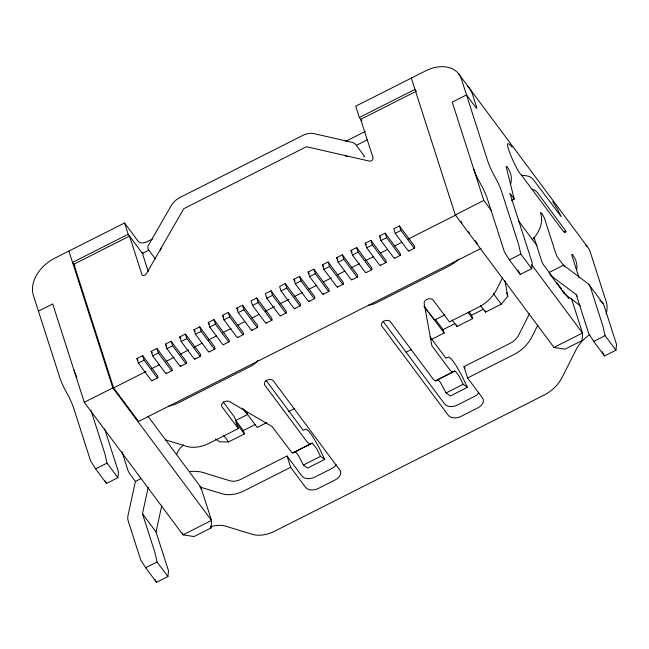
<?xml version="1.0" encoding="UTF-8"?>
<svg xmlns="http://www.w3.org/2000/svg" width="649" height="649" viewBox="0 0 649 649"><rect width="100%" height="100%" fill="white"/><g stroke="black" fill="none" stroke-linecap="round" stroke-linejoin="round"><path stroke-width="0.97" d="M38.437 311.139L52.707 303.935L84.289 402.299L182.994 534.849L194.035 536.553L211.152 527.905L211.525 520.433L200.882 487.277L147.931 416.171M152.823 238.767L146.536 241.947A6.482 4.413 -17.8 0 1 138.115 241.185L124.551 222.964L54.63 258.286A32.418 23.129 -36.7 0 0 33.359 295.311L59.724 377.442A17.182 2.856 63.2 0 0 66.652 392.653A17.182 2.856 63.2 0 1 73.58 407.856L90.641 461.001L95.606 468.886L106.46 483.464L117.875 477.696L118.483 472.01L104.676 429.013M122.036 451.923L127.829 469.973A3.245 0.535 63.2 0 0 129.914 474.054L135.406 481.436L127.942 515.785A16.209 11.568 -36.7 0 0 128.194 520.944L140.679 559.844L145.644 567.729L156.498 582.299L167.913 576.539L168.521 570.852L156.028 531.961L142.464 513.74L148.223 487.245M473.51 168.416A17.182 2.856 63.2 0 0 480.438 183.618A17.182 2.856 63.2 0 1 487.367 198.829L504.427 251.966L509.392 259.851L520.247 274.43L531.661 268.662L532.269 262.983L509.871 193.232L514.203 199.04L511.526 200.395M615.942 350.209L605.087 335.63L602.986 326.301L590.493 287.41A16.209 11.568 -36.7 0 0 587.824 283.467L563.462 265.198L549.2 272.41A16.209 11.568 -36.7 0 0 551.861 276.352L576.223 294.614L588.716 333.513L593.673 341.398L604.527 355.968L615.942 350.209L616.55 344.522L604.065 305.63A16.209 11.568 -36.7 0 0 601.396 301.688L599.822 300.511M156.028 531.961L161.796 505.466M502.545 277.796L496.047 290.655A30.982 22.107 -36.7 0 1 489.63 299.14L487.626 301.031A30.982 22.107 -36.7 0 1 478.516 307.228L449.433 321.92L433.151 300.057A4.859 3.31 -17.8 0 0 427.407 299.221A4.859 3.31 -17.8 0 0 424.211 303.602L431.885 345.828L450.365 370.579L452.564 372.266L454.625 371.05L455.63 371.439L459.216 376.355L463.199 384.305L467.361 387.356L450.244 396.004L446.074 392.961L440.111 381.945L437.921 379.706L435.447 380.914L433.24 379.235L390.341 321.677A4.859 3.31 -17.8 0 0 384.03 321.109A4.859 3.31 -17.8 0 0 381.782 326.001L448.264 415.287A9.727 6.62 -17.8 0 0 460.895 416.423L478.021 407.775A9.727 6.62 -17.8 0 0 482.507 397.983L467.588 377.945L463.954 366.636L510.155 343.297A14.773 10.538 -36.7 0 0 518.794 334.868L529.462 313.775M537.826 325.165L531.32 338.032A30.982 22.107 -36.7 0 1 513.789 354.605L467.588 377.945M480.682 305.647L485.501 312.12L501.279 304.154L507.778 296.269L504.898 280.628M589.754 334.462L585.893 337.634A29.181 20.817 -36.7 0 0 582.964 340.287L582.056 341.22A29.181 20.817 -36.7 0 0 578.811 345.203L578.097 346.242A29.181 20.817 -36.7 0 0 576.247 349.438L561.515 378.578A30.982 22.107 -36.7 0 1 555.098 387.064L553.094 388.954A30.982 22.107 -36.7 0 1 543.984 395.144L274.649 531.207A30.982 22.107 -36.7 0 1 264.654 534.662L262.164 535.036A30.982 22.107 -36.7 0 1 252.85 534.5L226.128 526.307A29.181 20.817 -36.7 0 0 223.029 525.609L221.942 525.479A29.181 20.817 -36.7 0 0 217.399 525.439L216.222 525.552A29.181 20.817 -36.7 0 0 212.653 526.185L210.844 526.607M165.422 439.852L187.383 446.585A30.982 22.107 -36.7 0 0 196.696 447.12L199.186 446.747A30.982 22.107 -36.7 0 0 209.181 443.291L238.256 428.6L221.974 406.736A4.859 3.31 -17.8 0 1 223.678 402.145A4.859 3.31 -17.8 0 1 229.868 401.772L272.085 426.555L291.847 452.613L292.756 452.994L312.356 443.129L316.534 448.435L320.509 456.385L324.678 459.435L307.553 468.083L303.391 465.041L298.386 455.428L295.822 452.166L294.824 451.777M292.756 452.994L311.942 443.129M148.288 271.663L142.423 253.402L128.178 234.273L72.534 262.383L75.049 265.766M531.661 268.662L520.806 254.092L518.697 244.762L501.636 191.617A17.182 2.856 63.2 0 0 494.708 176.414A17.182 2.856 63.2 0 1 487.78 161.203L461.415 79.073A32.418 23.129 -36.7 0 0 425.614 70.879L355.701 106.193L359.327 117.501L414.979 89.392L415.879 90.609M416.334 91.209L360.69 119.327L373.029 157.764A2.71 1.939 -36.7 0 1 372.104 160.214A2.71 1.939 -36.7 0 1 369.419 161.13L306.466 146.715L183.756 208.702L146.341 273.821A2.71 1.939 -36.7 0 1 143.9 275.492A2.71 1.939 -36.7 0 1 141.88 274.535L129.532 236.09L73.889 264.208L113.599 387.899L138.578 421.436L481.023 248.445M345.609 141.385L365.371 131.398M142.423 253.402L148.751 250.206M356.406 145.303L367.253 139.827M152.199 380.063A6.482 1.079 63.2 0 1 150.584 379.487L138.375 363.091L136.923 358.564L142.634 355.684L157.553 375.722A6.482 1.079 63.2 0 1 156.295 376.607L144.086 360.203L142.634 355.684M166.469 372.851A6.482 1.079 63.2 0 1 164.854 372.283L152.645 355.879L151.193 351.36L156.896 348.472L171.823 368.518A6.482 1.079 63.2 0 1 170.565 369.395L158.348 352.999L156.896 348.472M180.73 365.647A6.482 1.079 63.2 0 1 179.124 365.071L166.915 348.675L165.463 344.148L171.166 341.269L186.093 361.306A6.482 1.079 63.2 0 1 184.827 362.191L172.618 345.787L171.166 341.269M195 358.435A6.482 1.079 63.2 0 1 193.394 357.867L181.185 341.463L179.732 336.945L185.436 334.057L200.363 354.103A6.482 1.079 63.2 0 1 199.097 354.979L186.888 338.583L185.436 334.057M209.286 351.547A6.482 1.079 63.2 0 1 207.664 350.655L195.446 334.259L193.994 329.733L199.705 326.853L214.632 346.891A6.482 1.079 63.2 0 1 213.367 347.775L201.158 331.371L199.705 326.853M223.556 344.343A6.482 1.079 63.2 0 1 221.926 343.451L209.716 327.047L208.264 322.529L213.975 319.641L228.894 339.687A6.482 1.079 63.2 0 1 227.637 340.563L215.427 324.167L213.975 319.641M237.818 337.131A6.482 1.079 63.2 0 1 236.195 336.239L223.986 319.843L222.534 315.317L228.245 312.437L243.164 332.475A6.482 1.079 63.2 0 1 241.907 333.359L229.697 316.955L228.245 312.437M252.088 329.927A6.482 1.079 63.2 0 1 250.465 329.035L238.256 312.631L236.804 308.113L242.507 305.225L257.434 325.271A6.482 1.079 63.2 0 1 256.177 326.147L243.959 309.751L242.507 305.225M256.777 298.021L258.229 302.539L270.438 318.943A6.482 1.079 63.2 0 0 271.704 318.059L256.777 298.021L251.074 300.901L252.526 305.428L264.735 321.823A6.482 1.079 63.2 0 0 266.317 322.942M271.047 290.809L272.499 295.336L284.708 311.731A6.482 1.079 63.2 0 0 285.974 310.855L271.047 290.809L265.344 293.697L266.796 298.216L279.005 314.619A6.482 1.079 63.2 0 0 280.587 315.738M285.317 283.605L286.769 288.124L298.978 304.527A6.482 1.079 63.2 0 0 300.244 303.643L285.317 283.605L279.605 286.485L281.058 291.012L293.275 307.407A6.482 1.079 63.2 0 0 294.881 307.983M309.151 300.771A6.482 1.079 63.2 0 1 307.537 300.203L295.327 283.8L293.875 279.281L299.587 276.393L314.505 296.439A6.482 1.079 63.2 0 1 313.248 297.315L301.039 280.92L299.587 276.393M323.421 293.567A6.482 1.079 63.2 0 1 321.807 292.991L309.597 276.596L308.145 272.069L313.856 269.189L328.775 289.227A6.482 1.079 63.2 0 1 327.518 290.111L315.309 273.708L313.856 269.189M337.699 286.68A6.482 1.079 63.2 0 1 336.077 285.787L323.867 269.384L322.415 264.865L328.118 261.977L343.045 282.023A6.482 1.079 63.2 0 1 341.788 282.899L329.57 266.504L328.118 261.977M351.969 279.468A6.482 1.079 63.2 0 1 350.346 278.575L338.137 262.18L336.685 257.653L342.388 254.773L357.315 274.811A6.482 1.079 63.2 0 1 356.05 275.695L343.84 259.292L342.388 254.773M366.239 272.264A6.482 1.079 63.2 0 1 364.616 271.371L352.407 254.968L350.955 250.449L356.658 247.561L371.585 267.607A6.482 1.079 63.2 0 1 370.319 268.483L358.11 252.088L356.658 247.561M380.509 265.052A6.482 1.079 63.2 0 1 378.886 264.159L366.669 247.764L365.217 243.237L370.928 240.357L385.855 260.395A6.482 1.079 63.2 0 1 384.589 261.279L372.38 244.876L370.928 240.357M394.738 258.075A6.482 1.079 63.2 0 1 393.148 256.955L380.939 240.552L379.487 236.033L385.198 233.145L400.117 253.191A6.482 1.079 63.2 0 1 398.859 254.067L386.65 237.672L385.198 233.145M399.468 225.941L400.92 230.46L413.129 246.863A6.482 1.079 63.2 0 0 414.387 245.979L399.468 225.941L393.756 228.821L395.209 233.348L407.418 249.743A6.482 1.079 63.2 0 0 409.008 250.863M138.375 363.091L144.086 360.203M152.645 355.879L158.348 352.999M166.915 348.675L172.618 345.787M181.185 341.463L186.888 338.583M195.446 334.259L201.158 331.371M209.716 327.047L215.427 324.167M223.986 319.843L229.697 316.955M238.256 312.631L243.959 309.751M252.526 305.428L258.229 302.539M266.796 298.216L272.499 295.336M281.058 291.012L286.769 288.124M295.327 283.8L301.039 280.92M309.597 276.596L315.309 273.708M323.867 269.384L329.57 266.504M338.137 262.18L343.84 259.292M352.407 254.968L358.11 252.088M366.669 247.764L372.38 244.876M380.939 240.552L386.65 237.672M395.209 233.348L400.92 230.46M84.289 402.299L112.829 387.883L211.525 520.433L182.994 534.849L182.377 532.926M411.344 78.083L455.274 214.892L483.805 200.476L491.682 211.047M113.599 387.899L146.13 371.463M151.55 368.729L159.686 364.616M166.006 361.428L174.143 357.315M180.463 354.119L188.599 350.014M194.019 347.272L202.147 343.167M208.475 339.971L216.604 335.866M222.932 332.669L231.06 328.564M237.388 325.368L244.616 321.717M251.844 318.067L259.073 314.408M265.4 311.22L274.438 306.653M279.857 303.91L288.894 299.351M294.313 296.609L302.442 292.504M308.77 289.308L316.899 285.203M323.226 282.007L331.355 277.894M336.782 275.16L344.911 271.047M351.239 267.85L359.368 263.745M365.695 260.549L373.824 256.444M380.152 253.248L387.38 249.597M394.608 245.947L401.836 242.296M408.156 239.1L456.044 214.908M152.077 380.736L157.788 377.856M166.347 373.532L172.058 370.644M180.617 366.32L186.328 363.44M194.887 359.116L200.59 356.228M209.156 351.904L214.86 349.024M223.418 344.7L229.129 341.812M237.688 337.488L243.399 334.608M251.958 330.284L257.669 327.396M266.228 323.072L271.939 320.192M280.498 315.868L286.201 312.98M294.768 308.656L300.471 305.776M309.029 301.452L314.741 298.564M323.299 294.24L329.011 291.36M337.569 287.036L343.28 284.148M351.839 279.824L357.55 276.945M366.109 272.621L371.812 269.733M380.379 265.409L386.082 262.529M394.641 258.205L400.352 255.317M408.911 250.993L414.622 248.113M564.078 232.074L565.863 231.174L537.226 192.347L535.149 190.433L532.245 189.143M95.606 468.886L107.02 463.118L104.911 453.789L90.901 410.144M509.392 259.851L520.806 254.092M235.652 420.528L247.634 414.468L247.131 412.886M444.825 314.854L434.554 320.046L423.862 306.45M135.406 481.436L140.76 478.735M235.433 420.017L243.278 430.547L255.26 424.487M435.195 319.105L443.032 329.635L455.022 323.575M469.162 311.974L471.572 315.219L483.562 309.159M215.492 438.927L219.549 441.872L228.594 441.904L244.365 433.938L243.278 430.547M266.796 422.604L257.207 427.448L243.943 409.633M288.359 411.709L294.459 408.627M405.998 352.285L411.231 349.641M431.041 339.63L444.127 333.026L443.032 329.635M452.142 320.062L456.969 326.536L472.659 318.61L471.572 315.219M437.507 379.697L454.625 371.05M336.077 464.789A9.727 6.62 -17.8 0 1 331.704 468.546L314.578 477.193A9.727 6.62 -17.8 0 1 301.947 476.058L287.028 456.012L240.82 479.351A14.773 10.538 -36.7 0 1 229.941 480.787L206.569 473.616A45.462 32.442 -36.7 0 0 189.549 471.563M435.447 380.914L452.564 372.266M309.881 444.346L306.912 441.685L264.784 385.108A4.859 3.31 -17.8 0 1 267.031 380.217A4.859 3.31 -17.8 0 1 273.343 380.785L339.825 470.063A9.727 6.62 -17.8 0 1 335.33 479.854L318.213 488.502A9.727 6.62 -17.8 0 1 305.582 487.367L290.655 467.321L244.454 490.66A30.982 22.107 -36.7 0 1 222.656 493.954L199.746 486.928M303.391 465.041L320.509 456.385M446.074 392.961L463.199 384.305M455.274 214.892L553.97 347.442L582.51 333.026L571.404 298.435M145.644 567.729L157.058 561.961L154.949 552.632L142.464 513.74M593.673 341.398L605.087 335.63M521.325 175.311C525.357 175.611 530.257 175.701 533.007 179.197L561.215 216.701L557.45 209.108L552.721 201.693M553.97 347.442L565.011 349.146L582.137 340.498L582.51 333.026L531.645 264.719M580.36 305.768L565.433 294.573A16.209 11.568 -36.7 0 1 562.764 290.63M247.634 414.468L242.353 408.148M512.02 147.039C499.422 131.95 517.196 172.285 520.733 174.167L561.434 228.829C562.099 229.908 565.904 234.751 565.863 231.174M458.559 73.71L587.459 246.807M588.967 284.595L603.01 303.456M564.646 266.788L557.97 257.815A3.245 0.535 63.2 0 1 555.885 253.735L544.9 219.532A4.859 0.811 63.2 0 0 541.777 213.407A4.859 0.811 63.2 0 0 540.836 214.065A29.254 20.873 -36.7 0 1 532.148 239.814M576.223 294.614L577.407 296.204M518.364 220.652L537.015 245.695M553.913 278.746L543.7 265.027A3.245 0.535 63.2 0 1 541.615 260.939L533.989 237.185M556.866 282.704L561.588 289.048M563.957 292.228L568.118 297.818A3.245 0.535 63.2 0 0 568.832 297.664M550.247 274.584L564.297 293.437M460.806 221.293L461.991 222.891M468.537 231.677L469.722 233.275M475.076 240.463L477.453 243.659M493.435 293.624L501.279 304.154M359.327 117.501L361.858 120.901M467.84 312.128L472.659 318.61M379.487 236.033L380.679 237.631M425.428 307.918L427.845 311.163M429.046 312.777L444.127 333.026M463.954 366.636L465.146 368.234M365.217 243.237L366.417 244.843M430.027 336.896L445.952 358.272L448.605 356.926L450.966 358.702A23.615 3.918 63.2 0 1 456.02 365.452L461.91 375.747L467.361 387.356M350.955 250.449L352.147 252.047M336.685 257.653L337.878 259.259M382.991 321.19L444.638 403.978A9.727 6.62 -17.8 0 0 457.269 405.114L474.387 396.466A9.727 6.62 -17.8 0 0 478.759 392.702M322.415 264.865L323.608 266.463M308.145 272.069L309.338 273.675M293.875 279.281L295.068 280.879M236.804 308.113L237.996 309.711M222.534 315.317L223.727 316.923M265.968 380.265L303.261 430.352L305.922 429.005L308.275 430.782A23.615 3.918 63.2 0 1 313.337 437.531L319.219 447.826L324.678 459.435M208.264 322.529L209.457 324.127M155.362 258.894L148.386 249.516A3.245 1.939 -77.1 0 1 148.532 245.079L171.101 205.806A16.209 11.568 -36.7 0 1 180.13 197.393L302.84 135.406A16.209 11.568 -36.7 0 1 313.986 133.621L351.961 142.318A3.245 1.176 29.9 0 1 355.847 144.719L363.984 155.655A3.245 1.176 29.9 0 1 363.675 156.977M193.994 329.733L195.195 331.339M179.732 336.945L180.925 338.543M223.167 401.901L234.63 417.291L238.256 428.6M235.92 422.596L244.365 433.938M165.463 344.148L166.655 345.755M223.767 435.43L228.594 441.904M151.193 351.36L152.385 352.959M136.923 358.564L138.115 360.171M107.02 463.118L117.875 477.696M157.058 561.961L167.913 576.539M602.28 351.734L604.527 355.968M517.999 270.187L520.247 274.43M105.114 480.917L106.46 483.464M155.152 579.76L156.498 582.299M579.054 277.821L572.037 255.974A4.859 0.811 63.2 0 1 572.986 255.308A4.859 0.811 63.2 0 1 576.109 261.433A29.254 20.873 -36.7 0 1 576.734 269.684M483.805 200.476L452.223 102.112L466.493 94.9L475.993 107.653A3.245 0.535 63.2 0 0 476.626 107.215L472.269 93.651A32.418 23.129 -36.7 0 0 467.312 86.09M506.569 292.504L507.778 296.269M484.957 310.425L485.501 312.12M456.425 324.841L456.969 326.536M287.028 456.012L290.655 467.321M124.551 222.964L128.178 234.273M210.536 525.982L211.152 527.905M68.899 251.074L112.829 387.883M514.203 199.04L506.455 167.896A4.859 0.811 63.2 0 1 507.396 167.239A4.859 0.811 63.2 0 1 510.52 173.364A29.254 20.873 -36.7 0 1 510.747 183.821M200.882 487.277L201.117 489.232M76.882 377.523A17.182 2.856 63.2 0 1 73.994 370.238M176.617 454.576A16.209 11.568 -36.7 0 1 183.586 444.93M168.878 406.039A30.982 22.107 -36.7 0 0 178.864 402.583L250.757 366.271A15.081 10.27 -17.8 0 0 257.807 360.219M143.218 253.67A6.482 4.413 -17.8 0 1 141.75 252.493M160.522 250.36A3.245 1.939 -77.1 0 1 161.187 247.975M458.665 259.081A30.982 22.107 -36.7 0 1 448.199 266.528L376.315 302.84A15.081 10.27 -17.8 0 1 368.551 305.176M344.432 155.411A3.245 1.176 29.9 0 1 346.258 156.141M346.972 156.579A3.245 1.176 29.9 0 1 347.304 156.823M585.357 244.608A32.418 23.129 -36.7 0 1 590.306 252.169L606.304 301.98A29.254 20.873 -36.7 0 1 606.125 313.921"/></g></svg>
